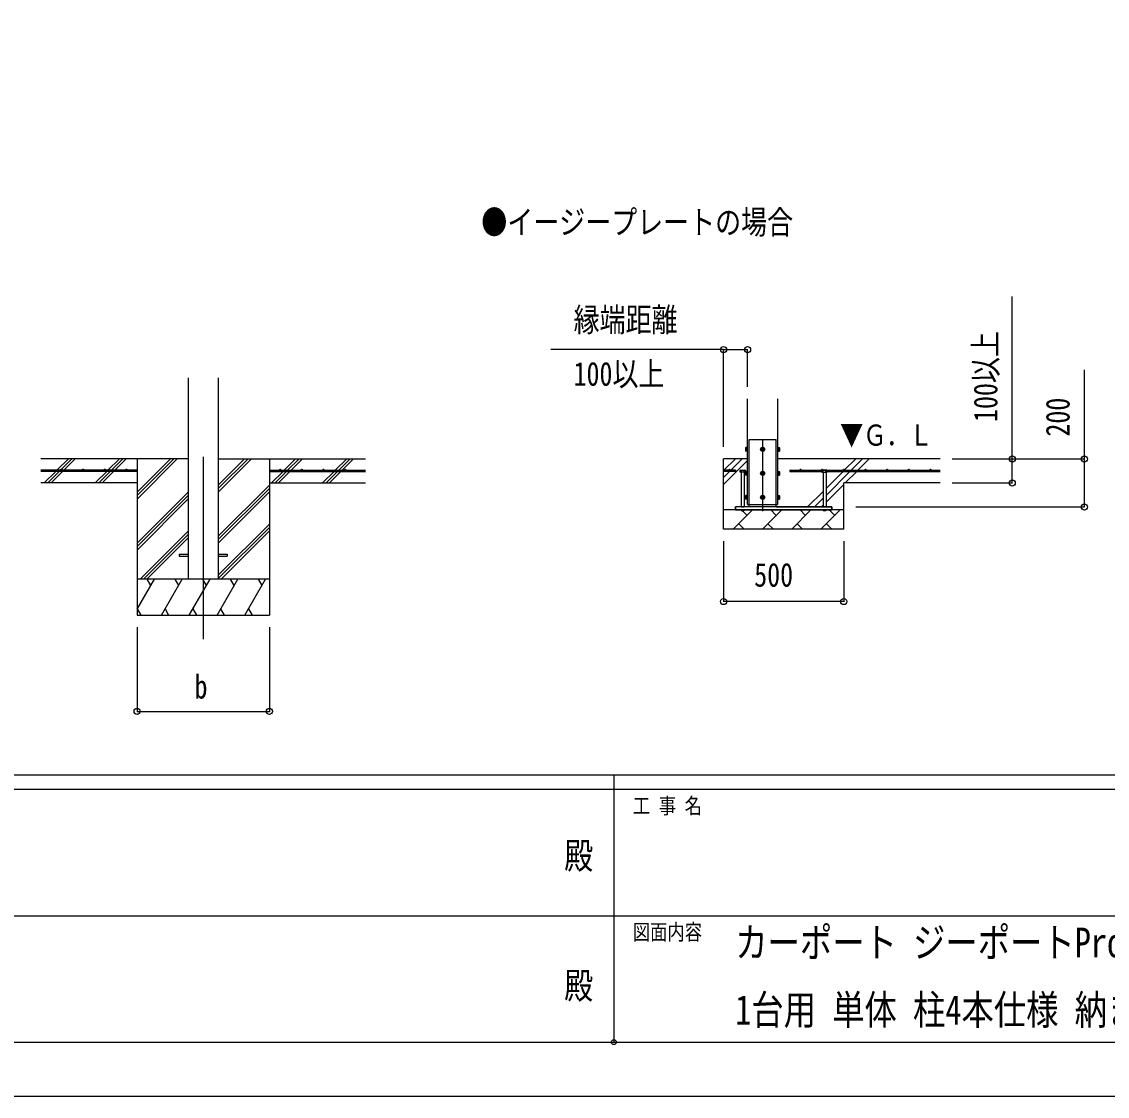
# Model space of a CAD drawing. Units: millimetres, scale not verified. Extents: x -12615 to 12615, y -8910 to 8910.
# Drawn here: x -2476 to 2036, y -8910 to -4442 of the extents above; entities that cross this region are included whole.
import ezdxf
from ezdxf.enums import TextEntityAlignment as Align

# ---------------------------------------------------------------- set-up
doc = ezdxf.new("R2010")
doc.units = ezdxf.units.MM
doc.header["$LTSCALE"] = 40
doc.header["$PDMODE"] = 32
doc.header["$PDSIZE"] = 20
for name, color, linetype in [('0-2_USER1', 3, 'Continuous'), ('0-4_YKK_12', 2, 'Continuous'), ('0-5_YKK_13', 4, 'Continuous'), ('0-6_YKK_A1', 4, 'Continuous'), ('0-7_YKK_D', 6, 'Continuous'), ('0-8_YKK_ZWAK', 7, 'Continuous')]:
    doc.layers.add(name, color=color, linetype=linetype)
doc.styles.add('ＭＳ ゴシック', font='')
doc.styles.get('ＭＳ ゴシック').set_extended_font_data('MS Gothic')

msp = doc.modelspace()

# ---------------------------------------------------------------- linework, layer by layer
at = {"layer": '0-4_YKK_12'}
for p, q in [((603.45, -6177.5), (603.45, -6477.5)), ((-1721.4, -6250.79), (-1721.4, -7010))]:
    msp.add_line(p, q, dxfattribs=at)
at = {"layer": '0-5_YKK_13'}
for p, q in [((547.45, -6450), (547.45, -6180)), ((547.45, -6180), (659.45, -6180)), ((659.45, -6450), (659.45, -6180)), ((532.75, -6213.51), (533.33, -6212.51)), ((532.75, -6213.51), (532.75, -6226.5)), ((538.25, -6212.51), (533.33, -6212.51)), ((538.25, -6216.25), (533.33, -6216.25)), ((538.25, -6223.75), (533.33, -6223.75)), ((538.25, -6212.51), (538.25, -6227.51)), ((539.85, -6212.96), (538.25, -6212.96)), ((538.25, -6219.5), (538.25, -6212.96)), ((538.25, -6219.5), (539.85, -6219.5)), ((538.25, -6220.5), (539.85, -6220.5)), ((538.25, -6227.05), (538.25, -6220.5)), ((539.85, -6219.5), (539.85, -6212.96)), ((539.85, -6227.05), (539.85, -6220.5)), ((667.05, -6212.95), (668.65, -6212.95)), ((667.05, -6219.5), (667.05, -6212.95)), ((668.65, -6219.5), (667.05, -6219.5)), ((668.65, -6220.5), (667.05, -6220.5)), ((667.05, -6227.05), (667.05, -6220.5)), ((668.65, -6212.49), (673.57, -6212.49)), ((668.65, -6212.49), (668.65, -6227.51)), ((668.65, -6219.5), (668.65, -6212.95)), ((668.65, -6216.25), (673.57, -6216.25)), ((668.65, -6227.05), (668.65, -6220.5)), ((668.65, -6223.75), (673.57, -6223.75)), ((674.15, -6213.5), (673.57, -6212.49)), ((674.15, -6213.5), (674.15, -6226.5)), ((532.75, -6226.5), (533.33, -6227.51)), ((538.25, -6227.51), (533.33, -6227.51)), ((538.25, -6227.05), (539.85, -6227.05)), ((668.65, -6227.05), (667.05, -6227.05)), ((668.65, -6227.51), (673.57, -6227.51)), ((674.15, -6226.5), (673.57, -6227.51)), ((511.45, -6307.5), (509.98, -6308.35)), ((511.45, -6307.5), (530.45, -6307.5)), ((514.95, -6315.5), (514.95, -6460)), ((515.46, -6315.5), (515.46, -6308.35)), ((526.43, -6315.5), (526.43, -6308.35)), ((526.95, -6315.5), (526.95, -6460)), ((530.45, -6307.5), (531.92, -6308.35)), ((531.92, -6315.5), (531.92, -6308.35)), ((532.75, -6313.51), (533.33, -6312.51)), ((532.75, -6313.51), (532.75, -6326.5)), ((538.25, -6312.51), (533.33, -6312.51)), ((538.25, -6316.25), (533.33, -6316.25)), ((538.25, -6312.51), (538.25, -6327.51)), ((539.85, -6312.96), (538.25, -6312.96)), ((538.25, -6319.5), (538.25, -6312.96)), ((539.85, -6319.5), (539.85, -6312.96)), ((667.05, -6312.95), (668.65, -6312.95)), ((667.05, -6319.5), (667.05, -6312.95)), ((668.65, -6312.49), (673.57, -6312.49)), ((668.65, -6312.49), (668.65, -6327.51)), ((668.65, -6319.5), (668.65, -6312.95)), ((668.65, -6316.25), (673.57, -6316.25)), ((674.15, -6313.5), (673.57, -6312.49)), ((674.15, -6313.5), (674.15, -6326.5)), ((851.45, -6307.5), (849.98, -6308.35)), ((849.98, -6315.5), (849.98, -6308.35)), ((870.45, -6307.5), (851.45, -6307.5)), ((854.95, -6315.5), (854.95, -6460)), ((855.46, -6315.5), (855.46, -6308.35)), ((866.43, -6315.5), (866.43, -6308.35)), ((866.95, -6315.5), (866.95, -6460)), ((870.45, -6307.5), (871.92, -6308.35)), ((532.75, -6326.5), (533.33, -6327.51)), ((538.25, -6323.75), (533.33, -6323.75)), ((538.25, -6327.51), (533.33, -6327.51)), ((538.25, -6319.5), (539.85, -6319.5)), ((538.25, -6320.5), (539.85, -6320.5)), ((538.25, -6327.05), (538.25, -6320.5)), ((538.25, -6327.05), (539.85, -6327.05)), ((539.85, -6327.05), (539.85, -6320.5)), ((668.65, -6319.5), (667.05, -6319.5)), ((668.65, -6320.5), (667.05, -6320.5)), ((667.05, -6327.05), (667.05, -6320.5)), ((668.65, -6327.05), (667.05, -6327.05)), ((668.65, -6327.05), (668.65, -6320.5)), ((668.65, -6323.75), (673.57, -6323.75)), ((668.65, -6327.51), (673.57, -6327.51)), ((674.15, -6326.5), (673.57, -6327.51)), ((532.75, -6413.51), (533.33, -6412.51)), ((532.75, -6413.51), (532.75, -6426.5)), ((532.75, -6426.5), (533.33, -6427.51)), ((538.25, -6412.51), (533.33, -6412.51)), ((538.25, -6416.25), (533.33, -6416.25)), ((538.25, -6423.75), (533.33, -6423.75)), ((538.25, -6427.51), (533.33, -6427.51)), ((538.25, -6412.51), (538.25, -6427.51)), ((539.85, -6412.96), (538.25, -6412.96)), ((538.25, -6419.5), (538.25, -6412.96)), ((538.25, -6419.5), (539.85, -6419.5)), ((538.25, -6420.5), (539.85, -6420.5)), ((538.25, -6427.05), (538.25, -6420.5)), ((538.25, -6427.05), (539.85, -6427.05)), ((539.85, -6419.5), (539.85, -6412.96)), ((539.85, -6427.05), (539.85, -6420.5)), ((547.45, -6460), (547.45, -6450)), ((659.45, -6460), (659.45, -6450)), ((667.05, -6412.95), (668.65, -6412.95)), ((667.05, -6419.5), (667.05, -6412.95)), ((668.65, -6419.5), (667.05, -6419.5)), ((668.65, -6420.5), (667.05, -6420.5)), ((667.05, -6427.05), (667.05, -6420.5)), ((668.65, -6427.05), (667.05, -6427.05)), ((668.65, -6412.49), (673.57, -6412.49)), ((668.65, -6412.49), (668.65, -6427.51)), ((668.65, -6419.5), (668.65, -6412.95)), ((668.65, -6416.25), (673.57, -6416.25)), ((668.65, -6427.05), (668.65, -6420.5)), ((668.65, -6423.75), (673.57, -6423.75)), ((668.65, -6427.51), (673.57, -6427.51)), ((674.15, -6413.5), (673.57, -6412.49)), ((674.15, -6426.5), (673.57, -6427.51)), ((674.15, -6413.5), (674.15, -6426.5)), ((890.95, -6460), (490.95, -6460)), ((490.95, -6472), (490.95, -6460)), ((490.95, -6472), (890.95, -6472)), ((514.95, -6460), (526.95, -6460)), ((514.95, -6473.5), (526.95, -6473.5)), ((866.95, -6460), (854.95, -6460)), ((866.95, -6473.5), (854.95, -6473.5)), ((890.95, -6472), (890.95, -6460)), ((-1821.4, -6655.5), (-1821.4, -6664.5)), ((-1821.4, -6655.5), (-1783.9, -6655.5)), ((-1821.4, -6664.5), (-1783.9, -6664.5)), ((-1658.9, -6655.5), (-1621.4, -6655.5)), ((-1658.9, -6664.5), (-1621.4, -6664.5)), ((-1621.4, -6655.5), (-1621.4, -6664.5))]:
    msp.add_line(p, q, dxfattribs=at)
for points in [[(540.95, -6211.5), (539.85, -6211.5), (539.85, -6228.5), (540.95, -6228.5)], [(665.95, -6211.5), (667.05, -6211.5), (667.05, -6228.5), (665.95, -6228.5)], [(531.92, -6315.5), (509.98, -6315.5), (509.98, -6308.35)], [(540.95, -6311.5), (539.85, -6311.5), (539.85, -6328.5), (540.95, -6328.5)], [(665.95, -6311.5), (667.05, -6311.5), (667.05, -6328.5), (665.95, -6328.5)], [(849.98, -6315.5), (871.92, -6315.5), (871.92, -6308.35)], [(540.95, -6411.5), (539.85, -6411.5), (539.85, -6428.5), (540.95, -6428.5)], [(665.95, -6411.5), (667.05, -6411.5), (667.05, -6428.5), (665.95, -6428.5)], [(514.95, -6472), (514.95, -6473.5), (516.95, -6475.5), (524.95, -6475.5)], [(526.95, -6472), (526.95, -6473.5), (524.95, -6475.5)], [(854.95, -6472), (854.95, -6473.5), (856.95, -6475.5)], [(866.95, -6472), (866.95, -6473.5), (864.95, -6475.5), (856.95, -6475.5)]]:
    msp.add_lwpolyline(points, dxfattribs=at)
for points in [[(603.45, -6212.49), (596.95, -6216.25), (596.95, -6223.75), (603.45, -6227.51), (609.95, -6223.75), (609.95, -6216.25)], [(603.45, -6312.49), (596.95, -6316.25), (596.95, -6323.75), (603.45, -6327.51), (609.95, -6323.75), (609.95, -6316.25)], [(603.45, -6412.49), (596.95, -6416.25), (596.95, -6423.75), (603.45, -6427.51), (609.95, -6423.75), (609.95, -6416.25)]]:
    msp.add_lwpolyline(points, close=True, dxfattribs=at)
for centre, radius in [((603.45, -6220), 8.5), ((603.45, -6220), 6.5), ((603.45, -6320), 8.5), ((603.45, -6320), 6.5), ((603.45, -6420), 8.5), ((603.45, -6420), 6.5)]:
    msp.add_circle(centre, radius, dxfattribs=at)
for centre, radius, start, end in [((536.05, -6214.38), 3.31, 145.51973, 214.48027), ((545.17, -6220), 12.42, 162.41205, 197.58795), ((536.07, -6225.63), 3.32, 145.61575, 214.38425), ((603.45, -6220), 7.05, 157.21814, 202.78186), ((603.45, -6220), 7.05, 97.21814, 142.78186), ((603.45, -6220), 7.05, 217.21814, 262.78186), ((603.45, -6220), 7.05, 37.21814, 82.78186), ((603.45, -6220), 7.05, 277.21814, 322.78186), ((603.45, -6220), 7.05, 337.21814, 22.78186), ((670.82, -6214.37), 3.32, 325.61575, 34.38425), ((670.82, -6225.63), 3.32, 325.61575, 34.38425), ((661.73, -6220), 12.42, 342.41205, 17.58795), ((512.72, -6312.36), 4.86, 55.61575, 124.38425), ((520.95, -6325.65), 18.15, 72.41205, 107.58795), ((529.17, -6312.36), 4.86, 55.61575, 124.38425), ((536.05, -6314.38), 3.31, 145.51973, 214.48027), ((545.17, -6320), 12.42, 162.41205, 197.58795), ((603.45, -6320), 7.05, 97.21814, 142.78186), ((603.45, -6320), 7.05, 37.21814, 82.78186), ((670.82, -6314.37), 3.32, 325.61575, 34.38425), ((661.73, -6320), 12.42, 342.41205, 17.58795), ((852.72, -6312.36), 4.86, 55.61575, 124.38425), ((860.95, -6325.65), 18.15, 72.41205, 107.58795), ((869.17, -6312.36), 4.86, 55.61575, 124.38425), ((536.07, -6325.63), 3.32, 145.61575, 214.38425), ((603.45, -6320), 7.05, 157.21814, 202.78186), ((603.45, -6320), 7.05, 217.21814, 262.78186), ((603.45, -6320), 7.05, 277.21814, 322.78186), ((603.45, -6320), 7.05, 337.21814, 22.78186), ((670.82, -6325.63), 3.32, 325.61575, 34.38425), ((536.05, -6414.38), 3.31, 145.51973, 214.48027), ((545.17, -6420), 12.42, 162.41205, 197.58795), ((536.07, -6425.63), 3.32, 145.61575, 214.38425), ((603.45, -6420), 7.05, 157.21814, 202.78186), ((603.45, -6420), 7.05, 97.21814, 142.78186), ((603.45, -6420), 7.05, 217.21814, 262.78186), ((603.45, -6420), 7.05, 37.21814, 82.78186), ((603.45, -6420), 7.05, 277.21814, 322.78186), ((603.45, -6420), 7.05, 337.21814, 22.78186), ((670.82, -6414.37), 3.32, 325.61575, 34.38425), ((670.82, -6425.63), 3.32, 325.61575, 34.38425), ((661.73, -6420), 12.42, 342.41205, 17.58795)]:
    msp.add_arc(centre, radius, start, end, dxfattribs=at)
at = {"layer": '0-6_YKK_A1'}
for p, q in [((-1783.9, -5923.65), (-1783.9, -6760)), ((-1658.9, -5923.65), (-1658.9, -6760)), ((540.95, -6450), (540.95, -6010)), ((665.95, -6010), (665.95, -6450)), ((-1783.9, -6260), (-2396.4, -6260)), ((-2329.57, -6307.5), (-2282.07, -6260)), ((-2310.57, -6302.64), (-2267.93, -6260)), ((-2301.29, -6307.5), (-2253.79, -6260)), ((-2117.44, -6307.5), (-2069.94, -6260)), ((-2103.3, -6307.5), (-2055.8, -6260)), ((-2089.15, -6307.5), (-2041.65, -6260)), ((-1996.4, -6260), (-1996.4, -6910)), ((-1996.4, -6426.88), (-1829.52, -6260)), ((-1996.4, -6412.74), (-1843.66, -6260)), ((-1996.4, -6398.6), (-1857.81, -6260)), ((-1658.9, -6397.75), (-1521.15, -6260)), ((-1658.9, -6383.61), (-1535.3, -6260)), ((-1658.9, -6369.46), (-1549.44, -6260)), ((-1658.9, -6260), (-1046.4, -6260)), ((-1446.4, -6260), (-1446.4, -6910)), ((-1384.81, -6307.5), (-1337.31, -6260)), ((-1370.66, -6307.5), (-1323.16, -6260)), ((-1356.52, -6307.5), (-1309.02, -6260)), ((-1172.67, -6307.5), (-1125.17, -6260)), ((-1158.53, -6307.5), (-1111.03, -6260)), ((-1144.39, -6307.5), (-1096.89, -6260)), ((540.95, -6260), (440.95, -6260)), ((440.95, -6552), (440.95, -6260)), ((440.95, -6366), (540.95, -6266)), ((442.88, -6307.5), (490.38, -6260)), ((471.16, -6307.5), (518.66, -6260)), ((1340.95, -6260), (665.95, -6260)), ((942.88, -6307.5), (990.38, -6260)), ((971.16, -6307.5), (1018.66, -6260)), ((999.44, -6307.5), (1046.94, -6260)), ((-1996.4, -6307.5), (-2396.4, -6307.5)), ((-1996.4, -6312.5), (-2396.4, -6312.5)), ((-2382.07, -6360), (-2334.57, -6312.5)), ((-2367.93, -6360), (-2320.43, -6312.5)), ((-2353.79, -6360), (-2306.29, -6312.5)), ((-2315.43, -6307.5), (-2313.76, -6305.83)), ((-2168.53, -6358.6), (-2122.44, -6312.5)), ((-2155.8, -6360), (-2108.3, -6312.5)), ((-2141.65, -6360), (-2094.15, -6312.5)), ((-1996.4, -6307.5), (-1996.4, -6312.5)), ((-1446.4, -6307.5), (-1046.4, -6307.5)), ((-1446.4, -6307.5), (-1446.4, -6312.5)), ((-1446.4, -6312.5), (-1046.4, -6312.5)), ((-1437.31, -6360), (-1389.81, -6312.5)), ((-1423.16, -6360), (-1375.66, -6312.5)), ((-1409.02, -6360), (-1361.52, -6312.5)), ((-1225.17, -6360), (-1177.67, -6312.5)), ((-1211.03, -6360), (-1163.53, -6312.5)), ((-1196.89, -6360), (-1149.39, -6312.5)), ((490.95, -6307.5), (440.95, -6307.5)), ((440.95, -6337.71), (466.16, -6312.5)), ((490.95, -6312.5), (440.95, -6312.5)), ((490.95, -6307.5), (490.95, -6312.5)), ((715.95, -6307.5), (1340.95, -6307.5)), ((715.95, -6307.5), (715.95, -6312.5)), ((715.95, -6312.5), (849.98, -6312.5)), ((866.95, -6411.71), (966.16, -6312.5)), ((866.95, -6383.43), (937.88, -6312.5)), ((871.92, -6312.5), (1340.95, -6312.5)), ((946.94, -6360), (994.44, -6312.5)), ((-1996.4, -6360), (-2396.4, -6360)), ((-1446.4, -6360), (-1046.4, -6360)), ((940.95, -6552), (940.95, -6360)), ((1340.95, -6360), (940.95, -6360)), ((-1996.4, -6610.73), (-1783.9, -6398.23)), ((-1658.9, -6581.59), (-1446.4, -6369.1)), ((-1658.9, -6595.74), (-1446.4, -6383.24)), ((-1658.9, -6609.88), (-1446.4, -6397.38)), ((790.38, -6460), (854.95, -6395.43)), ((866.95, -6440), (940.95, -6366)), ((-1996.4, -6624.87), (-1783.9, -6412.37)), ((-1996.4, -6639.01), (-1783.9, -6426.51)), ((540.95, -6450), (665.95, -6450)), ((818.66, -6460), (854.95, -6423.71)), ((940.95, -6472), (440.95, -6472)), ((481.68, -6552), (561.68, -6472)), ((539.02, -6494.66), (519.86, -6475.5)), ((603.1, -6552), (683.1, -6472)), ((660.44, -6494.66), (637.78, -6472)), ((659.45, -6460), (890.95, -6460)), ((724.53, -6552), (804.53, -6472)), ((781.86, -6494.66), (759.2, -6472)), ((845.95, -6552), (925.95, -6472)), ((846.94, -6460), (854.95, -6452)), ((903.29, -6494.66), (880.62, -6472)), ((890.95, -6460), (890.95, -6472)), ((-1658.9, -6743.72), (-1446.4, -6531.23)), ((504.34, -6529.34), (527.01, -6552)), ((625.77, -6529.34), (648.43, -6552)), ((747.19, -6529.34), (769.85, -6552)), ((868.61, -6529.34), (891.27, -6552)), ((-1983.54, -6760), (-1783.9, -6560.36)), ((-1969.4, -6760), (-1783.9, -6574.5)), ((-1658.9, -6757.87), (-1446.4, -6545.37)), ((-1646.89, -6760), (-1446.4, -6559.51)), ((940.95, -6552), (440.95, -6552)), ((-1955.26, -6760), (-1783.9, -6588.64)), ((-1446.4, -6760), (-1996.4, -6760)), ((-1996.4, -6885.45), (-1923.97, -6760)), ((-1938.98, -6785.98), (-1953.98, -6760)), ((-1895.11, -6910), (-1808.5, -6760)), ((-1823.5, -6785.98), (-1838.5, -6760)), ((-1779.64, -6910), (-1693.03, -6760)), ((-1708.03, -6785.98), (-1723.04, -6760)), ((-1664.17, -6910), (-1577.56, -6760)), ((-1592.56, -6785.98), (-1607.57, -6760)), ((-1548.7, -6910), (-1462.09, -6760)), ((-1477.09, -6785.98), (-1492.09, -6760)), ((-1995.58, -6884.02), (-1980.58, -6910)), ((-1880.11, -6884.02), (-1865.11, -6910)), ((-1764.64, -6884.02), (-1749.64, -6910)), ((-1649.17, -6884.02), (-1634.17, -6910)), ((-1533.7, -6884.02), (-1518.7, -6910)), ((-1996.4, -6910), (-1446.4, -6910))]:
    msp.add_line(p, q, dxfattribs=at)
msp.add_lwpolyline([(547.45, -6460), (490.95, -6460), (490.95, -6472)], dxfattribs=at)
for centre in [(-2311.4, -6305), (-2221.4, -6305), (-2131.4, -6305), (-2041.4, -6305), (-1401.4, -6305), (-1311.4, -6305), (-1221.4, -6305), (-1131.4, -6305), (465.95, -6305), (760.95, -6305), (850.95, -6305), (940.95, -6305), (1030.95, -6305), (1120.95, -6305), (1210.95, -6305), (1300.95, -6305)]:
    msp.add_circle(centre, 2.5, dxfattribs=at)
at = {"layer": '0-7_YKK_D'}
for p, q in [((440.95, -5805.47), (-276.86, -5805.47)), ((440.95, -6210), (440.95, -5804.47)), ((440.95, -5805.47), (540.95, -5805.47)), ((540.95, -5960), (540.95, -5804.47)), ((1390.95, -6260), (1641.45, -6260)), ((1390.95, -6260), (1941.95, -6260)), ((1390.95, -6360), (1641.45, -6360)), ((990.95, -6460), (1941.95, -6460)), ((440.95, -6602), (440.95, -6854)), ((940.95, -6602), (940.95, -6854)), ((940.95, -6853), (440.95, -6853)), ((-1996.4, -6960), (-1996.4, -7311)), ((-1446.4, -6960), (-1446.4, -7311)), ((-1996.4, -7310), (-1446.4, -7310))]:
    msp.add_line(p, q, dxfattribs=at)
for points in [[(1640.95, -6360), (1640.95, -6260), (1640.95, -5584.8)], [(1940.95, -6460), (1940.95, -6260), (1940.95, -5890.4)]]:
    msp.add_lwpolyline(points, dxfattribs=at)
for centre in [(440.95, -5805.47), (540.95, -5805.47), (1640.95, -6260), (1940.95, -6260), (1640.95, -6360), (1940.95, -6460), (440.95, -6853), (940.95, -6853), (-1996.4, -7310), (-1446.4, -7310)]:
    msp.add_circle(centre, 12.75, dxfattribs=at)
at = {"layer": '0-8_YKK_ZWAK'}
for p, q in [((11685.06, -7575), (-11714.94, -7575)), ((-14.94, -7575), (-14.94, -8685)), ((-14.94, -7635), (-3914.94, -7635)), ((3885.06, -7635), (-14.94, -7635)), ((-3892.44, -8160), (-14.94, -8160)), ((-14.94, -8160), (3885.06, -8160)), ((-3914.94, -8685), (-14.94, -8685)), ((-14.94, -8685), (3885.06, -8685))]:
    msp.add_line(p, q, dxfattribs=at)
msp.add_lwpolyline([(-12615, -8910), (12615, -8910), (12615, 8910), (-12615, 8910)], close=True, dxfattribs=at)
msp.add_point((-14.94, -8685), dxfattribs=at)

# ---------------------------------------------------------------- texts
at = {"layer": '0-2_USER1', "style": 'ＭＳ ゴシック', "width": 0.8}
for s, height, p in [('●イージープレートの場合', 98.97, (-565.85, -5354.88)), ('カーポート ジーポートPro 900タイプ\u3000', 123.2, (489.47, -8369.01)), ('1台用 単体 柱4本仕様 納まり図', 123.2, (489.47, -8649.01))]:
    msp.add_text(s, height=height, dxfattribs=at).set_placement(p, align=Align.BOTTOM_LEFT)
at = {"layer": '0-6_YKK_A1', "style": 'ＭＳ ゴシック', "width": 0.8}
msp.add_text('▼Ｇ．Ｌ', height=87.98, dxfattribs=at).set_placement((925.49, -6231.55), align=Align.BOTTOM_LEFT)
at = {"layer": '0-7_YKK_D', "style": 'ＭＳ ゴシック', "width": 0.8}
for s, p in [('縁端距離', (-182.25, -5760.47)), ('100以上', (-182.25, -5985.47)), ('500', (568.55, -6821)), ('b', (-1757.4, -7286))]:
    msp.add_text(s, height=98.97, dxfattribs=at).set_placement(p, align=Align.BOTTOM_LEFT)
for s, p in [('100以上', (1608.95, -6106.4)), ('200', (1908.95, -6167.2))]:
    msp.add_text(s, height=98.97, rotation=90, dxfattribs=at).set_placement(p, align=Align.BOTTOM_LEFT)
at = {"layer": '0-8_YKK_ZWAK', "style": 'ＭＳ ゴシック', "width": 0.8}
for s, height, p in [('工 事 名', 65.98, (63.81, -7755)), ('殿', 110, (-221, -7997.5)), ('図面内容', 65.98, (63.81, -8280)), ('殿', 110, (-221, -8537.5))]:
    msp.add_text(s, height=height, dxfattribs=at).set_placement(p, align=Align.BOTTOM_LEFT)

doc.saveas('drawing.dxf')
